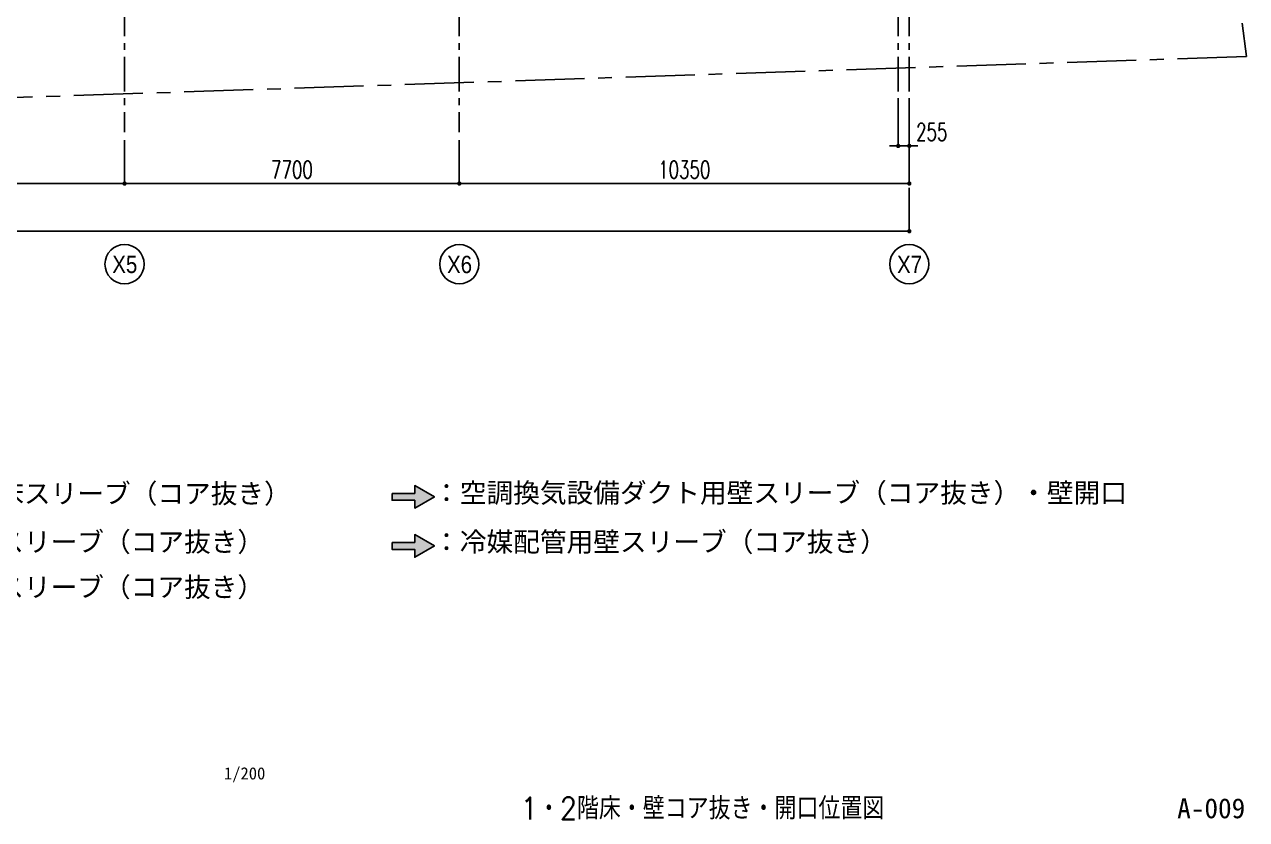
# Model space of a CAD drawing. Extents: x -119186 to 81257, y 1814 to 147180.
# Drawn here: x 53148 to 81257, y 1814 to 20094 of the extents above; entities that cross this region are included whole.
import ezdxf
from ezdxf.enums import TextEntityAlignment as Align

# ---------------------------------------------------------------- set-up
doc = ezdxf.new("R2010")
doc.units = 0
doc.header["$LTSCALE"] = 12.7
doc.header["$MEASUREMENT"] = 0
doc.header["$PDMODE"] = 1
doc.header["$PDSIZE"] = -2
doc.linetypes.add('CENTER', pattern=[2, 1.25, -0.25, 0.25, -0.25])
doc.layers.get('0').update_dxf_attribs({"linetype": 'CONTINUOUS'})
doc.layers.get('DEFPOINTS').update_dxf_attribs({"color": 1, "linetype": 'CONTINUOUS'})
for name, color, linetype in [('A_タイトル枠', 7, 'CONTINUOUS'), ('A_寸法', 9, 'CONTINUOUS'), ('A_通り芯', 8, 'CENTER'), ('A_通り記号', 2, 'CENTER'), ('A_道路中心線', 8, 'CENTER'), ('枠内記述', 3, 'CONTINUOUS')]:
    doc.layers.add(name, color=color, linetype=linetype)
for name, color, linetype, true_color in [('A_冷媒用スリーブ', 1, 'CONTINUOUS', 0xff0000), ('A_排水用スリーブ', 5, 'CONTINUOUS', 0x0000ff), ('A_電気用スリーブ', 6, 'CONTINUOUS', 0xff00ff)]:
    doc.layers.add(name, color=color, linetype=linetype, true_color=true_color)
doc.styles.add('Dim', font='simplex.shx', dxfattribs={"width": 0.7, "bigfont": 'extfont2.shx'})
doc.styles.get("Standard").update_dxf_attribs({"font": 'txt', "bigfont": 'BIGFONT.SHX'})
doc.styles.add('ゴシック', font='MS Gothic.ttf', dxfattribs={"height": 4})
doc.styles.add('スタイル1', font='MS PGothic.ttf')
doc.dimstyles.new('1-200', dxfattribs={"dimscale": 200, "dimtxt": 3, "dimasz": 1, "dimexe": 1, "dimexo": 1, "dimgap": 1, "dimtad": 1, "dimdec": 0, "dimtxsty": 'Dim', "dimblk": 'DOT', "dimcen": 2.5, "dimadec": 0, "dimazin": 0, "dimtfac": 1, "dimtdec": 0, "dimtix": 1, "dimtmove": 2, "dimatfit": 3, "dimldrblk": '引出線', "dimfxl": 1, "dimlwd": -1, "dimlwe": -1, "dimarcsym": 0})

# ---------------------------------------------------------------- blocks, each defined once
blk = doc.blocks.new('_Dot')
at = {"color": 0, "linetype": 'ByBlock', "lineweight": -2}
blk.add_line((-0.5, 0), (-1, 0), dxfattribs=at)
at = {"color": 0, "linetype": 'ByBlock', "const_width": 0.5}
blk.add_lwpolyline([(-0.25, 0, 1), (0.25, 0, 1)], format="xyb", close=True, dxfattribs=at)
blk = doc.blocks.new('*D16')
at = {"layer": 'A_寸法', "color": 0, "transparency": 16777216}
for p, q in [((45250, 17436), (45250, 16436)), ((55450, 17436), (55450, 16436)), ((45350, 16436), (55350, 16436))]:
    blk.add_line(p, q, dxfattribs=at)
at = {"layer": 'DEFPOINTS', "color": 0, "transparency": 16777216}
for p in [(45250, 17436), (55450, 17436), (55450, 16436)]:
    blk.add_point(p, dxfattribs=at)
at = {"layer": 'A_寸法', "color": 0, "transparency": 16777216, "xscale": 100, "yscale": 100, "zscale": 100, "rotation": 180}
blk.add_blockref('_Dot', (45250, 16436), dxfattribs=at)
at = {"layer": 'A_寸法', "color": 0, "transparency": 16777216, "xscale": 100, "yscale": 100, "zscale": 100}
blk.add_blockref('_Dot', (55450, 16436), dxfattribs=at)
at = {"layer": 'A_寸法', "color": 0, "transparency": 16777216, "insert": (50350, 16756), "char_height": 400, "attachment_point": 5, "style": 'Dim'}
blk.add_mtext('10200', dxfattribs=at)
blk = doc.blocks.new('引出線')
at = {"color": 0, "linetype": 'ByBlock'}
for points in [[(0, 0), (-1.96, -0.4)], [(-1, 0), (0, 0)]]:
    blk.add_lwpolyline(points, dxfattribs=at)
blk = doc.blocks.new('*D17')
at = {"layer": 'A_寸法', "color": 0, "transparency": 16777216}
for p, q in [((55450, 17436), (55450, 16436)), ((63150, 17436), (63150, 16436)), ((63050, 16436), (55550, 16436))]:
    blk.add_line(p, q, dxfattribs=at)
at = {"layer": 'DEFPOINTS', "color": 0, "transparency": 16777216}
for p in [(55450, 17436), (63150, 17436), (55450, 16436)]:
    blk.add_point(p, dxfattribs=at)
at = {"layer": 'A_寸法', "color": 0, "transparency": 16777216, "xscale": 100, "yscale": 100, "zscale": 100, "rotation": 180}
blk.add_blockref('_Dot', (55450, 16436), dxfattribs=at)
at = {"layer": 'A_寸法', "color": 0, "transparency": 16777216, "xscale": 100, "yscale": 100, "zscale": 100}
blk.add_blockref('_Dot', (63150, 16436), dxfattribs=at)
at = {"layer": 'A_寸法', "color": 0, "transparency": 16777216, "insert": (59300, 16756), "char_height": 400, "attachment_point": 5, "style": 'Dim'}
blk.add_mtext('7700', dxfattribs=at)
blk = doc.blocks.new('*D18')
at = {"layer": 'A_寸法', "color": 0, "transparency": 16777216}
for p, q in [((63150, 17436), (63150, 16436)), ((73500, 17436), (73500, 16436)), ((63250, 16436), (73400, 16436))]:
    blk.add_line(p, q, dxfattribs=at)
at = {"layer": 'DEFPOINTS', "color": 0, "transparency": 16777216}
for p in [(63150, 17436), (73500, 17436), (73500, 16436)]:
    blk.add_point(p, dxfattribs=at)
at = {"layer": 'A_寸法', "color": 0, "transparency": 16777216, "xscale": 100, "yscale": 100, "zscale": 100, "rotation": 180}
blk.add_blockref('_Dot', (63150, 16436), dxfattribs=at)
at = {"layer": 'A_寸法', "color": 0, "transparency": 16777216, "xscale": 100, "yscale": 100, "zscale": 100}
blk.add_blockref('_Dot', (73500, 16436), dxfattribs=at)
at = {"layer": 'A_寸法', "color": 0, "transparency": 16777216, "insert": (68325, 16756), "char_height": 400, "attachment_point": 5, "style": 'Dim'}
blk.add_mtext('10350', dxfattribs=at)
blk = doc.blocks.new('*D19')
at = {"layer": 'A_寸法', "color": 0, "transparency": 16777216}
for p, q in [((73245, 18300), (73245, 17301)), ((73500, 18300), (73500, 17301)), ((73145, 17301), (73045, 17301)), ((73245, 17301), (73500, 17301)), ((73600, 17301), (73700, 17301))]:
    blk.add_line(p, q, dxfattribs=at)
at = {"layer": 'DEFPOINTS', "color": 0, "transparency": 16777216}
for p in [(73245, 18300), (73500, 18300), (73500, 17301)]:
    blk.add_point(p, dxfattribs=at)
at = {"layer": 'A_寸法', "color": 0, "transparency": 16777216, "xscale": 100, "yscale": 100, "zscale": 100}
blk.add_blockref('_Dot', (73245, 17301), dxfattribs=at)
at = {"layer": 'A_寸法', "color": 0, "transparency": 16777216, "xscale": 100, "yscale": 100, "zscale": 100, "rotation": 180}
blk.add_blockref('_Dot', (73500, 17301), dxfattribs=at)
at = {"layer": 'A_寸法', "color": 0, "transparency": 16777216, "insert": (74017, 17621), "char_height": 400, "attachment_point": 5, "style": 'Dim'}
blk.add_mtext('255', dxfattribs=at)
blk = doc.blocks.new('*D21')
at = {"layer": 'A_寸法', "color": 0, "transparency": 16777216}
for p, q in [((25300, 16341), (25300, 15341)), ((73500, 16341), (73500, 15341)), ((73400, 15341), (25400, 15341))]:
    blk.add_line(p, q, dxfattribs=at)
at = {"layer": 'DEFPOINTS', "color": 0, "transparency": 16777216}
for p in [(25300, 16341), (73500, 16341), (25300, 15341)]:
    blk.add_point(p, dxfattribs=at)
at = {"layer": 'A_寸法', "color": 0, "transparency": 16777216, "xscale": 100, "yscale": 100, "zscale": 100, "rotation": 180}
blk.add_blockref('_Dot', (25300, 15341), dxfattribs=at)
at = {"layer": 'A_寸法', "color": 0, "transparency": 16777216, "xscale": 100, "yscale": 100, "zscale": 100}
blk.add_blockref('_Dot', (73500, 15341), dxfattribs=at)
at = {"layer": 'A_寸法', "color": 0, "transparency": 16777216, "insert": (49400, 15661), "char_height": 400, "attachment_point": 5, "style": 'Dim'}
blk.add_mtext('48200', dxfattribs=at)

msp = doc.modelspace()

# ---------------------------------------------------------------- hatches: boundary and pattern name
at = {"layer": 'A_冷媒用スリーブ'}
h = msp.add_hatch(color=256, dxfattribs=at)
h.dxf.hatch_style = 1
h.paths.add_polyline_path([(62576.6, 8105.1), (62126.8, 8364.8), (62126.8, 8183.8), (61602.2, 8183.8), (61602.2, 8026.5), (62126.8, 8026.5), (62126.8, 7845.4)])
at = {"layer": 'A_排水用スリーブ'}
h = msp.add_hatch(color=256, dxfattribs=at)
h.dxf.hatch_style = 1
h.paths.add_polyline_path([(62576.6, 9232.7), (62126.8, 9492.4), (62126.8, 9311.4), (61602.2, 9311.4), (61602.2, 9154.1), (62126.8, 9154.1), (62126.8, 8973.1)])

# ---------------------------------------------------------------- linework, layer by layer
at = {"layer": 'A_冷媒用スリーブ'}
for q in [(62126.8, 8364.8), (62126.8, 7845.4)]:
    msp.add_line((62576.6, 8105.1), q, dxfattribs=at)
msp.add_lwpolyline([(61602.2, 8183.8), (62126.8, 8183.8), (62126.8, 8364.8), (62576.6, 8105.1), (62126.8, 7845.4), (62126.8, 8026.5), (61602.2, 8026.5), (61602.2, 8183.8)], dxfattribs=at)
at = {"layer": 'A_排水用スリーブ'}
for q in [(62126.8, 9492.4), (62126.8, 8973.1)]:
    msp.add_line((62576.6, 9232.7), q, dxfattribs=at)
msp.add_lwpolyline([(61602.2, 9311.4), (62126.8, 9311.4), (62126.8, 9492.4), (62576.6, 9232.7), (62126.8, 8973.1), (62126.8, 9154.1), (61602.2, 9154.1), (61602.2, 9311.4)], dxfattribs=at)
at = {"layer": 'A_通り芯', "color": 8, "ltscale": 50}
for p, q in [((55449.6, 54908.3), (55449.6, 17613.6)), ((63149.6, 54908.3), (63149.6, 17613.6)), ((73244.6, 54908.3), (73244.6, 17613.6)), ((73499.6, 54908.3), (73499.6, 17613.6))]:
    msp.add_line(p, q, dxfattribs=at)
at = {"layer": 'A_通り記号', "color": 8, "linetype": 'Continuous'}
for centre in [(55449.6, 14582.8), (63149.6, 14582.8), (73499.6, 14582.8)]:
    msp.add_circle(centre, 450, dxfattribs=at)
at = {"layer": 'A_道路中心線', "color": 8, "ltscale": 100}
for p, q in [((76430.4, 55369.8), (81257.5, 19356.9)), ((81257.5, 19356.9), (39982.9, 17981.9))]:
    msp.add_line(p, q, dxfattribs=at)

# ---------------------------------------------------------------- texts
at = {"layer": 'A_タイトル枠', "color": 3, "width": 0.9}
msp.add_text('1・2階床・壁コア抜き・開口位置図', height=510, dxfattribs=at).set_placement((68744.3, 2071.1), align=Align.MIDDLE_CENTER)
at = {"layer": 'A_冷媒用スリーブ', "style": 'ゴシック'}
for s, p in [('：冷媒配管用床スリーブ（コア抜き）', (48224.8, 7973.5)), ('：冷媒配管用壁スリーブ（コア抜き）', (62547.8, 7973.5))]:
    msp.add_text(s, height=450, dxfattribs=at).set_placement(p)
at = {"layer": 'A_排水用スリーブ', "style": 'ゴシック'}
for s, p in [('：ドレン排水用床スリーブ（コア抜き）', (48224.8, 9084.7)), ('：空調換気設備ダクト用壁スリーブ（コア抜き）・壁開口', (62547.8, 9101.1))]:
    msp.add_text(s, height=450, dxfattribs=at).set_placement(p)
at = {"layer": 'A_通り記号', "color": 8, "linetype": 'Continuous', "style": 'スタイル1', "width": 0.9}
for s, p in [('X5', (55455.5, 14575.9)), ('X6', (63155.5, 14575.9)), ('X7', (73506.6, 14575.9))]:
    msp.add_text(s, height=400, dxfattribs=at).set_placement(p, align=Align.MIDDLE)
at = {"layer": 'A_電気用スリーブ', "style": 'ゴシック'}
msp.add_text('：電気配管用床スリーブ（コア抜き）', height=450, dxfattribs=at).set_placement((48224.8, 6932.7))
at = {"layer": '枠内記述', "linetype": 'ByBlock', "lineweight": -2, "style": 'ゴシック'}
msp.add_text('1/200', height=280, dxfattribs=at).set_placement((57736, 2736))
at = {"layer": '枠内記述', "style": 'ゴシック'}
msp.add_text('A-009', height=460, dxfattribs=at).set_placement((79662.8, 1844))

# ---------------------------------------------------------------- dimensions: what is measured, and where the dimension line sits
at = {"layer": 'A_寸法', "color": 8}
dim = msp.add_linear_dim(base=(73499.6, 17300.6), p1=(73244.6, 18300.5), p2=(73499.6, 18300.5), dimstyle='1-200', override={"dimtxt": 2, "dimasz": 0.5, "dimexe": 0, "dimexo": 0, "dimgap": 0.6}, dxfattribs=at)
dim.commit()
dim.dimension.update_dxf_attribs({"geometry": '*D19', "text_midpoint": (74016.8, 17620.6), "dimtype": 160})
for base, p1, p2, picture, middle in [((55449.6, 16436.1), (45249.6, 17435.9), (55449.6, 17435.9), '*D16', (50349.6, 16756.1)), ((73499.6, 16436.1), (63149.6, 17435.9), (73499.6, 17435.9), '*D18', (68324.6, 16756.1))]:
    dim = msp.add_linear_dim(base=base, p1=p1, p2=p2, dimstyle='1-200', override={"dimtxt": 2, "dimasz": 0.5, "dimexe": 0, "dimexo": 0, "dimgap": 0.6}, dxfattribs=at)
    dim.commit()
    dim.dimension.update_dxf_attribs({"geometry": picture, "text_midpoint": middle})
for base, p1, p2, picture, middle in [((55449.6, 16436.1), (63149.6, 17435.9), (55449.6, 17435.9), '*D17', (59299.6, 16756.1)), ((25299.6, 15341), (73499.6, 16340.8), (25299.6, 16340.8), '*D21', (49399.6, 15661))]:
    dim = msp.add_linear_dim(base=base, p1=p1, p2=p2, angle=180, dimstyle='1-200', override={"dimtxt": 2, "dimasz": 0.5, "dimexe": 0, "dimexo": 0, "dimgap": 0.6}, dxfattribs=at)
    dim.commit()
    dim.dimension.update_dxf_attribs({"geometry": picture, "text_midpoint": middle})

doc.saveas('drawing.dxf')
